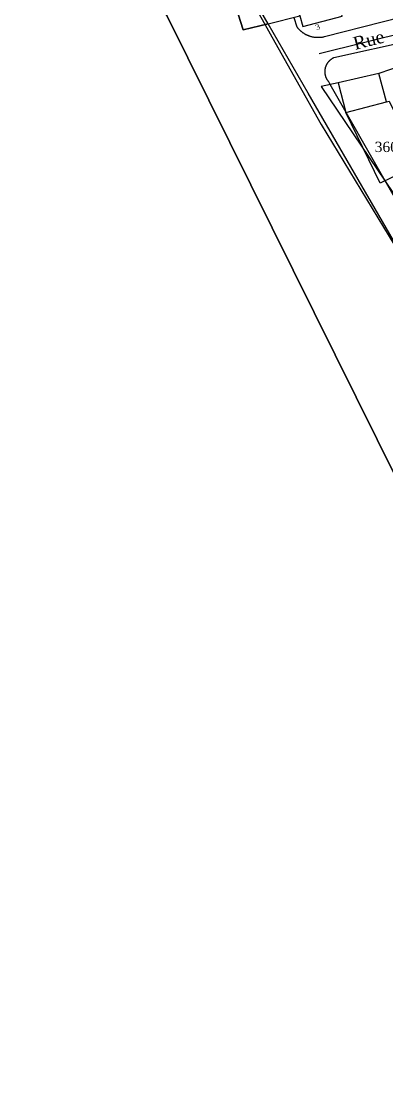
# Model space of a CAD drawing. Extents: x 351895 to 352714, y 545172 to 545744.
# Drawn here: x 352026.2 to 352097.5, y 545172.1 to 545379.3 of the extents above; entities that cross this region are included whole.
import ezdxf

# ---------------------------------------------------------------- set-up
doc = ezdxf.new("R2010")
doc.units = 0
doc.linetypes.add('CONTINU', pattern=[0])
for name, color, linetype in [('1LIEUDIT', 7, 'CONTINU'), ('1PARCELLE', 7, 'CONTINU'), ('1SECTION', 7, 'CONTINU'), ('1SUBDSECT', 7, 'CONTINU'), ('1TRONFLUV', 7, 'CONTINU'), ('1ZONCOMM', 7, 'CONTINU'), ('3BATIDUR', 7, 'CONTINU'), ('3CHEMIN', 7, 'CONTINU'), ('3NUMVOIE', 7, 'CONTINU'), ('3PARCELLETEX', 7, 'CONTINU'), ('3SENTIER', 7, 'CONTINU'), ('3TOPOLINE', 7, 'CONTINU'), ('3ZONCOMMTEX', 7, 'CONTINU')]:
    doc.layers.add(name, color=color, linetype=linetype)
doc.styles.get("Standard").update_dxf_attribs({"font": 'Times New Roman'})

msp = doc.modelspace()

# ---------------------------------------------------------------- linework, layer by layer
at = {"layer": '1LIEUDIT'}
msp.add_lwpolyline([(352285.77, 545669.4), (352171.76, 545638.49), (352161.97, 545635.68), (351994.74, 545590.45), (351985.93, 545588), (351985.93, 545588), (351895.39, 545563.26), (351960.09, 545514.8), (352054.6, 545380.46), (352132.6, 545223.34), (352133.59, 545220.37), (352149.78, 545172.12), (352158.69, 545174.68), (352167.6, 545176.45), (352271.47, 545200.33)], dxfattribs=at)
at = {"layer": '1PARCELLE'}
for points in [[(352062.18, 545399.69), (352063.65, 545395.1), (352064.65, 545392.98), (352065.64, 545389.85), (352066.24, 545387.96), (352069.49, 545377.64), (352074.38, 545378.85), (352080.56, 545380.37), (352075.42, 545398.11), (352073.66, 545404.38), (352062.18, 545399.69)], [(352075.42, 545398.11), (352080.56, 545380.37), (352081.13, 545378.34), (352088.81, 545380.36), (352088.63, 545381.29), (352090.57, 545381.79), (352089.22, 545386.87), (352084.35, 545400.7), (352075.42, 545398.11)], [(352106.7, 545372.76), (352104.8, 545372.12), (352098.24, 545369.9), (352095.97, 545369.13), (352088.01, 545367.35), (352084.74, 545366.62), (352100.33, 545343.55), (352103.71, 545337.06), (352104.37, 545335.8), (352113.56, 545339.6), (352113.26, 545340.17), (352110.94, 545344.55), (352107.28, 545351.47), (352109.22, 545352.07), (352112.3, 545353.01), (352112.11, 545353.69), (352110.29, 545360.09), (352106.7, 545372.76)]]:
    msp.add_lwpolyline(points, close=True, dxfattribs=at)
at = {"layer": '1SECTION'}
msp.add_lwpolyline([(352271.47, 545200.33), (352167.6, 545176.45), (352158.69, 545174.68), (352149.78, 545172.12), (352133.59, 545220.37), (352132.6, 545223.34), (352054.6, 545380.46), (351960.09, 545514.8), (351895.39, 545563.26), (351985.93, 545588), (351985.93, 545588), (351994.74, 545590.45), (352161.97, 545635.68), (352171.76, 545638.49), (352285.77, 545669.4)], dxfattribs=at)
at = {"layer": '1SUBDSECT'}
msp.add_lwpolyline([(352271.47, 545200.33), (352167.6, 545176.45), (352158.69, 545174.68), (352149.78, 545172.12), (352133.59, 545220.37), (352132.6, 545223.34), (352054.6, 545380.46), (351960.09, 545514.8), (351895.39, 545563.26), (351985.93, 545588), (351985.93, 545588), (351994.74, 545590.45), (352161.97, 545635.68), (352171.76, 545638.49), (352285.77, 545669.4)], dxfattribs=at)
at = {"layer": '1TRONFLUV'}
msp.add_lwpolyline([(352054.6, 545380.46), (352132.6, 545223.34), (352151.11, 545228.26), (352150.38, 545230.83), (352134.76, 545265.32), (352133.39, 545264.89), (352130.18, 545275.23), (352130.18, 545275.23), (352124.33, 545290.78), (352121.73, 545295.99), (352119.04, 545301.17), (352116.25, 545306.29), (352113.3, 545311.52), (352082.18, 545365.34), (352074.38, 545378.85), (352069.49, 545377.64), (352066.24, 545387.96)], dxfattribs=at)
at = {"layer": '1ZONCOMM'}
msp.add_lwpolyline([(352084.36, 545373.07), (352164.21, 545392.91)], dxfattribs=at)
at = {"layer": '3BATIDUR'}
for points in [[(352088.01, 545367.35), (352089.54, 545361.55), (352097.47, 545363.63), (352095.97, 545369.13), (352088.01, 545367.35)], [(352097.47, 545363.63), (352098.01, 545363.73), (352100.61, 545358.44), (352103.05, 545351.06), (352096.2, 545347.76), (352089.54, 545361.55), (352097.47, 545363.63)]]:
    msp.add_lwpolyline(points, close=True, dxfattribs=at)
at = {"layer": '3CHEMIN'}
for points in [[(352074.38, 545378.85), (352069.12, 545387.98)], [(352097.49, 545347.75), (352086.49, 545367.01)]]:
    msp.add_lwpolyline(points, dxfattribs=at)
at = {"layer": '3SENTIER'}
for points in [[(352029.67, 545448.31), (352037.03, 545436.61), (352045.17, 545424.13), (352054.24, 545412.57), (352063.65, 545395.1), (352069.22, 545386.82), (352075.66, 545375.26), (352084.72, 545359.23), (352105.74, 545324.61), (352113.89, 545309.63), (352120.98, 545297.28), (352128.6, 545277.31), (352138.58, 545253.13), (352147.52, 545231.85), (352150.15, 545227.39)], [(352054.07, 545430.01), (352104.01, 545442.11), (352106.66, 545442.64), (352108.06, 545442.22), (352108.74, 545440.59), (352118.41, 545393.37), (352119.48, 545389.41), (352120.09, 545386.83), (352119.13, 545384.93), (352085.36, 545376.29)], [(352087.21, 545372.27), (352102.46, 545375.68), (352115.32, 545378.47), (352117.86, 545379.02), (352119.25, 545378.24), (352120.25, 545375.14), (352139.87, 545311.86), (352140.71, 545308.61), (352140.11, 545306.9), (352138.57, 545305.47), (352128.04, 545302.15)], [(352121.3, 545306.03), (352097.49, 545347.75)]]:
    msp.add_lwpolyline(points, dxfattribs=at)
at = {"layer": '3TOPOLINE'}
for points in [[(352079.38, 545380.08), (352079.99, 545378.27)], [(352085.36, 545376.29), (352085.28, 545376.27), (352085.19, 545376.25), (352085.1, 545376.24), (352085.02, 545376.22), (352084.93, 545376.2), (352084.84, 545376.19), (352084.75, 545376.18), (352084.67, 545376.17), (352084.58, 545376.16), (352084.49, 545376.15), (352084.4, 545376.15), (352084.32, 545376.14), (352084.23, 545376.14), (352084.14, 545376.14), (352084.05, 545376.14), (352083.96, 545376.14), (352083.87, 545376.14), (352083.79, 545376.15), (352083.7, 545376.16), (352083.61, 545376.16), (352083.52, 545376.17), (352083.44, 545376.18), (352083.35, 545376.2), (352083.26, 545376.21), (352083.17, 545376.23), (352083.09, 545376.24), (352083, 545376.26), (352082.92, 545376.28), (352082.83, 545376.3), (352082.74, 545376.33), (352082.66, 545376.35), (352082.58, 545376.38), (352082.49, 545376.41), (352082.41, 545376.43), (352082.33, 545376.47), (352082.24, 545376.5), (352082.16, 545376.53), (352082.08, 545376.57), (352082, 545376.6), (352081.92, 545376.64), (352081.84, 545376.68), (352081.76, 545376.72), (352081.69, 545376.76), (352081.61, 545376.8), (352081.53, 545376.85), (352081.46, 545376.89), (352081.38, 545376.94), (352081.31, 545376.99), (352081.24, 545377.04), (352081.16, 545377.09), (352081.09, 545377.14), (352081.02, 545377.2), (352080.95, 545377.25), (352080.88, 545377.31), (352080.82, 545377.36), (352080.75, 545377.42), (352080.69, 545377.48), (352080.62, 545377.54), (352080.56, 545377.6), (352080.5, 545377.66), (352080.44, 545377.73), (352080.38, 545377.79), (352080.32, 545377.86), (352080.26, 545377.93), (352080.2, 545377.99), (352080.15, 545378.06), (352080.09, 545378.13), (352080.04, 545378.2), (352079.99, 545378.27)], [(352086.21, 545367.52), (352086.19, 545367.54), (352086.16, 545367.58), (352086.12, 545367.62), (352086.09, 545367.66), (352086.06, 545367.71), (352086.03, 545367.75), (352086, 545367.8), (352085.97, 545367.84), (352085.94, 545367.89), (352085.91, 545367.93), (352085.89, 545367.98), (352085.86, 545368.02), (352085.83, 545368.07), (352085.81, 545368.12), (352085.79, 545368.17), (352085.76, 545368.22), (352085.74, 545368.26), (352085.72, 545368.31), (352085.7, 545368.36), (352085.68, 545368.41), (352085.66, 545368.46), (352085.64, 545368.51), (352085.63, 545368.56), (352085.61, 545368.62), (352085.6, 545368.67), (352085.58, 545368.72), (352085.57, 545368.77), (352085.56, 545368.82), (352085.54, 545368.87), (352085.53, 545368.93), (352085.52, 545368.98), (352085.52, 545369.03), (352085.51, 545369.09), (352085.5, 545369.14), (352085.5, 545369.19), (352085.49, 545369.25), (352085.49, 545369.3), (352085.48, 545369.35), (352085.48, 545369.41), (352085.48, 545369.46), (352085.48, 545369.51), (352085.48, 545369.57), (352085.48, 545369.62), (352085.48, 545369.67), (352085.49, 545369.73), (352085.49, 545369.78), (352085.5, 545369.83), (352085.5, 545369.89), (352085.51, 545369.94), (352085.52, 545369.99), (352085.53, 545370.05), (352085.54, 545370.1), (352085.55, 545370.15), (352085.56, 545370.2), (352085.57, 545370.26), (352085.59, 545370.31), (352085.6, 545370.36), (352085.62, 545370.41), (352085.63, 545370.46), (352085.65, 545370.51), (352085.67, 545370.56), (352085.69, 545370.61), (352085.71, 545370.66), (352085.73, 545370.71), (352085.75, 545370.76), (352085.77, 545370.81), (352085.79, 545370.86), (352085.82, 545370.91), (352085.84, 545370.95), (352085.87, 545371), (352085.9, 545371.05), (352085.92, 545371.09), (352085.95, 545371.14), (352085.98, 545371.18), (352086.01, 545371.23), (352086.04, 545371.27), (352086.07, 545371.31), (352086.1, 545371.36), (352086.14, 545371.4), (352086.17, 545371.44), (352086.2, 545371.48), (352086.24, 545371.52), (352086.27, 545371.56), (352086.31, 545371.6), (352086.35, 545371.64), (352086.39, 545371.68), (352086.42, 545371.72), (352086.46, 545371.75), (352086.5, 545371.79), (352086.54, 545371.83), (352086.58, 545371.86), (352086.62, 545371.89), (352086.67, 545371.93), (352086.71, 545371.96), (352086.75, 545371.99), (352086.8, 545372.02), (352086.84, 545372.05), (352086.89, 545372.08), (352086.93, 545372.11), (352086.98, 545372.14), (352087.02, 545372.17), (352087.07, 545372.19), (352087.12, 545372.22), (352087.16, 545372.24), (352087.21, 545372.27)], [(352086.49, 545367.01), (352086.21, 545367.52)]]:
    msp.add_lwpolyline(points, dxfattribs=at)

# ---------------------------------------------------------------- texts
at = {"layer": '3NUMVOIE'}
msp.add_text('3', height=1.1, rotation=20.5, dxfattribs=at).set_placement((352083.85, 545377.55))
at = {"layer": '3PARCELLETEX'}
msp.add_text('360', height=2, dxfattribs=at).set_placement((352095.17, 545353.83))
at = {"layer": '3ZONCOMMTEX'}
msp.add_text('Rue', height=2.5, rotation=14.3, dxfattribs=at).set_placement((352091.35, 545373.74))

doc.saveas('drawing.dxf')
